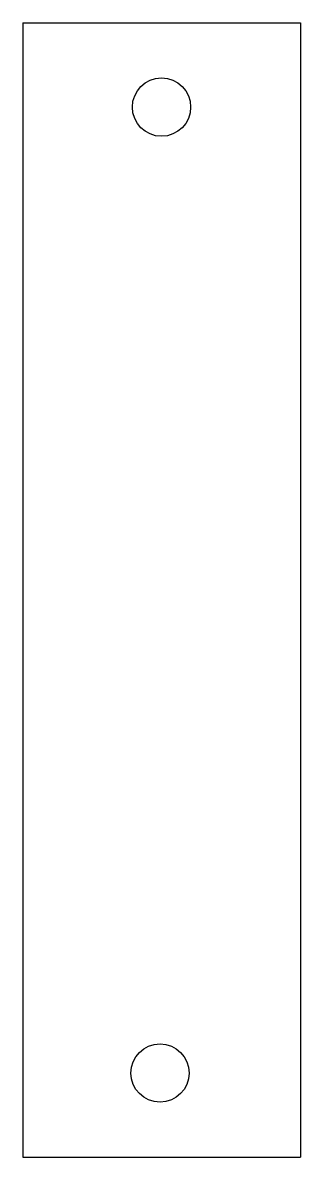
# Model space of a CAD drawing. Header units: millimetres. Extents: x 1203 to 1254, y 1701 to 1909.
import ezdxf

# ---------------------------------------------------------------- set-up
doc = ezdxf.new("R2010")
doc.units = ezdxf.units.MM

msp = doc.modelspace()

# ---------------------------------------------------------------- linework, layer by layer
for p, q in [((1202.96, 1909.1), (1202.96, 1700.78)), ((1253.96, 1909.1), (1253.96, 1700.78)), ((1202.96, 1700.78), (1253.96, 1700.78)), ((1203.68, 1700.78), (1203.68, 1700.78))]:
    msp.add_line(p, q)
msp.add_lwpolyline([(1202.96, 1909.1), (1253.96, 1909.1)])
for centre in [(1228.46, 1893.6), (1228.18, 1716.25)]:
    msp.add_circle(centre, 5.35)

doc.saveas('drawing.dxf')
